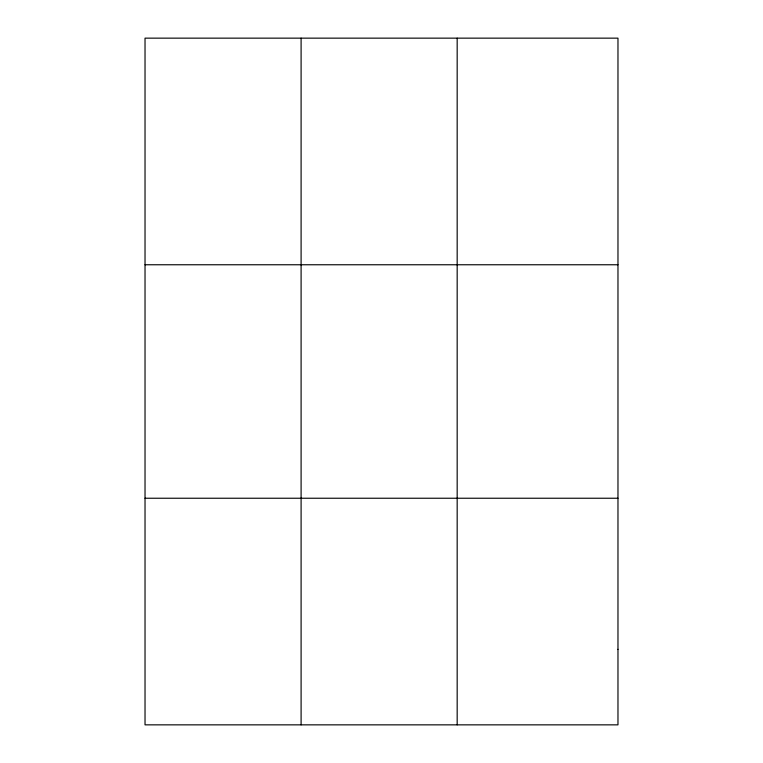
<?xml version="1.0" encoding="UTF-8"?>
<svg xmlns="http://www.w3.org/2000/svg" width="763" height="763" viewBox="0 0 763 763"><rect width="100%" height="100%" fill="white"/><g stroke="black" fill="none" stroke-linecap="round" stroke-linejoin="round"><path stroke-width="1.14" d="M301.099 724.85L301.099 38.15M457.171 724.85L457.171 38.15M145.027 264.761L617.973 264.761M145.027 498.239L617.973 498.239M617.973 649.313L617.973 724.85L145.027 724.85L145.027 38.15L617.973 38.15L617.973 649.313"/></g></svg>
